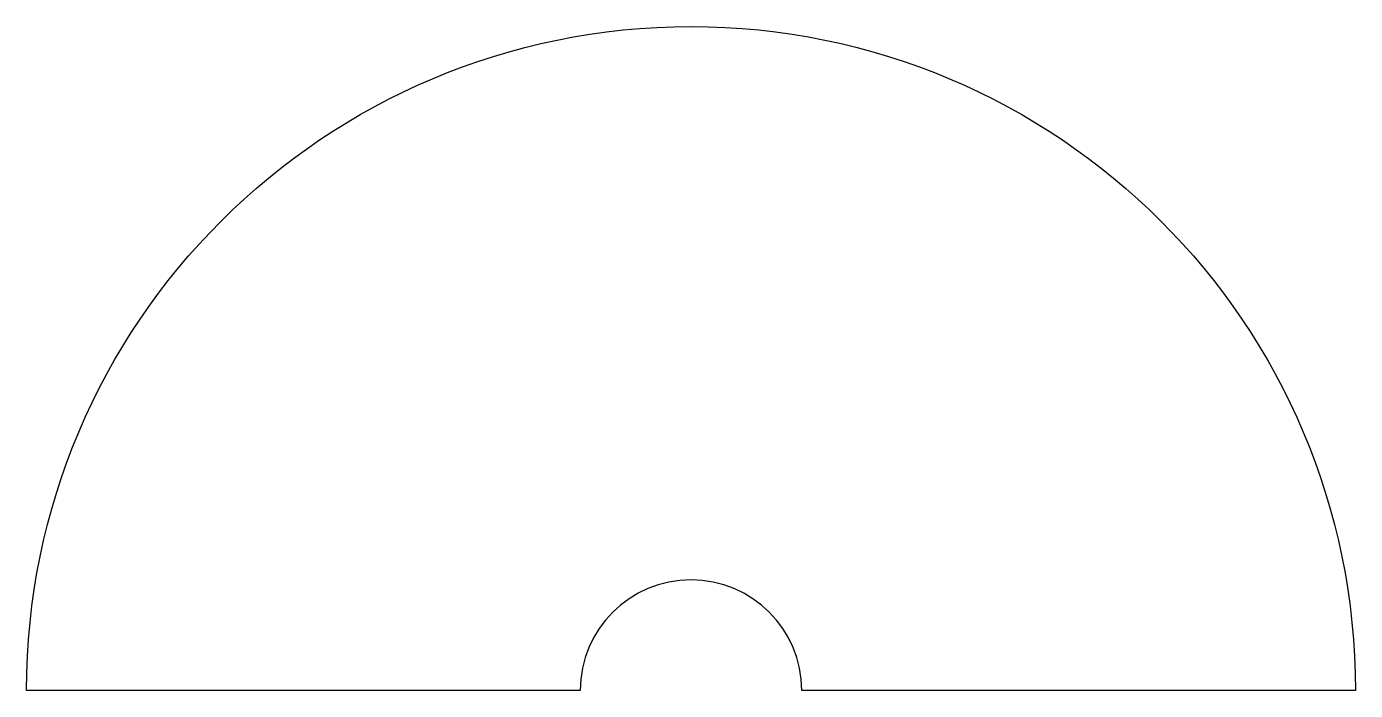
# Model space of a CAD drawing. Header units: millimetres. Extents: x -135 to -15, y 75 to 135.
import ezdxf

# ---------------------------------------------------------------- set-up
doc = ezdxf.new("R2010")
doc.units = ezdxf.units.MM
doc.layers.get('0').update_dxf_attribs({"linetype": 'CONTINUOUS'})

msp = doc.modelspace()

# ---------------------------------------------------------------- linework, layer by layer
msp.add_lwpolyline([(-15, 75), (-65, 75, 1), (-85, 75), (-135, 75, -1)], format="xyb", close=True)

doc.saveas('drawing.dxf')
